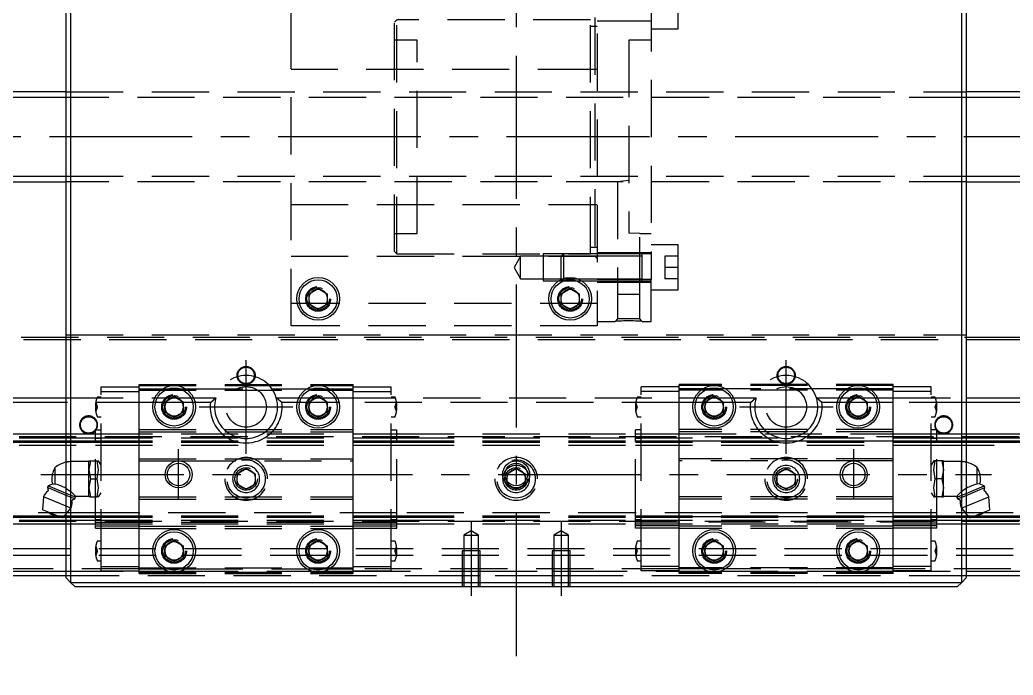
# Model space of a CAD drawing. Extents: x -42 to 900, y -356 to 120.
# Drawn here: x 209.7 to 430.4, y -119.6 to 26 of the extents above; entities that cross this region are included whole.
import ezdxf

# ---------------------------------------------------------------- set-up
doc = ezdxf.new("R2010")
doc.units = 0
doc.linetypes.add('CENTER', pattern=[50.8, 31.75, -6.35, 6.35, -6.35])
doc.linetypes.add('DASHED', pattern=[19.05, 12.7, -6.35])
doc.layers.get('0').update_dxf_attribs({"linetype": 'CONTINUOUS'})
doc.layers.add('CENTER', color=1, linetype='CENTER')

msp = doc.modelspace()

# ---------------------------------------------------------------- linework, layer by layer
at = {"color": 7, "linetype": 'CONTINUOUS'}
for p, q in [((220, -98), (220, 98)), ((221, 99), (221, -99)), ((419, -99), (419, 99)), ((420, 98), (420, -98)), ((220, 10), (28, 10)), ((583, 10), (420, 10)), ((28, -10), (220, -10)), ((420, -10), (583, -10)), ((274, -34.85), (276, -33.69)), ((274, -37.15), (274, -34.85)), ((276, -33.69), (278, -34.85)), ((278, -34.85), (278, -37.15)), ((330, -34.85), (332, -33.69)), ((330, -37.15), (330, -34.85)), ((332, -33.69), (334, -34.85)), ((334, -34.85), (334, -37.15)), ((276, -38.31), (274, -37.15)), ((278, -37.15), (276, -38.31)), ((332, -38.31), (330, -37.15)), ((334, -37.15), (332, -38.31)), ((146.71, -58), (220, -58)), ((220, -59), (147.94, -59)), ((242, -58.85), (244, -57.69)), ((242, -61.15), (242, -58.85)), ((244, -57.69), (246, -58.85)), ((246, -58.85), (246, -61.15)), ((274, -58.85), (276, -57.69)), ((274, -61.15), (274, -58.85)), ((276, -57.69), (278, -58.85)), ((278, -58.85), (278, -61.15)), ((362, -58.85), (364, -57.69)), ((362, -61.15), (362, -58.85)), ((364, -57.69), (366, -58.85)), ((366, -58.85), (366, -61.15)), ((394, -58.85), (396, -57.69)), ((394, -61.15), (394, -58.85)), ((396, -57.69), (398, -58.85)), ((398, -58.85), (398, -61.15)), ((420, -58), (493.29, -58)), ((492.06, -59), (420, -59)), ((244, -62.31), (242, -61.15)), ((246, -61.15), (244, -62.31)), ((276, -62.31), (274, -61.15)), ((278, -61.15), (276, -62.31)), ((364, -62.31), (362, -61.15)), ((366, -61.15), (364, -62.31)), ((396, -62.31), (394, -61.15)), ((398, -61.15), (396, -62.31)), ((0, -66), (220, -66)), ((420, -66), (640, -66)), ((0, -67.52), (220, -67.52)), ((0, -67.8), (220, -67.8)), ((420, -67.52), (640, -67.52)), ((420, -67.8), (640, -67.8)), ((217.6, -77.18), (217.6, -73.4)), ((422.4, -77.18), (422.4, -73.4)), ((217.1, -77.09), (215.98, -77.56)), ((216.94, -77.07), (217.6, -77.18)), ((423.06, -77.07), (422.4, -77.18)), ((424.02, -77.56), (422.9, -77.09)), ((215.98, -77.56), (215.83, -77.93)), ((215.83, -77.93), (216.04, -78.44)), ((220, -79.66), (215.83, -77.93)), ((220, -79.22), (215.98, -77.56)), ((420, -79.22), (424.02, -77.56)), ((420, -79.66), (424.17, -77.93)), ((423.96, -78.44), (424.17, -77.93)), ((424.17, -77.93), (424.02, -77.56)), ((214.97, -80), (214.77, -82.84)), ((220, -82.09), (214.97, -80)), ((420, -82.09), (425.03, -80)), ((425.23, -82.84), (425.03, -80)), ((219.2, -84.68), (214.77, -82.84)), ((219.2, -84.68), (220, -83.76)), ((420, -83.76), (420.8, -84.68)), ((420.8, -84.68), (425.23, -82.84)), ((0, -84.2), (218.05, -84.2)), ((0, -84.48), (218.73, -84.48)), ((0, -86), (220, -86)), ((219.37, -84.48), (220, -84.48)), ((219.62, -84.2), (220, -84.2)), ((420, -84.2), (420.38, -84.2)), ((420, -84.48), (420.63, -84.48)), ((420, -86), (640, -86)), ((421.27, -84.48), (640, -84.48)), ((421.95, -84.2), (640, -84.2)), ((242, -90.85), (244, -89.69)), ((244, -89.69), (246, -90.85)), ((274, -90.85), (276, -89.69)), ((276, -89.69), (278, -90.85)), ((362, -90.85), (364, -89.69)), ((364, -89.69), (366, -90.85)), ((394, -90.85), (396, -89.69)), ((396, -89.69), (398, -90.85)), ((242, -93.15), (242, -90.85)), ((246, -90.85), (246, -93.15)), ((274, -93.15), (274, -90.85)), ((278, -90.85), (278, -93.15)), ((362, -93.15), (362, -90.85)), ((366, -90.85), (366, -93.15)), ((394, -93.15), (394, -90.85)), ((398, -90.85), (398, -93.15)), ((244, -94.31), (242, -93.15)), ((246, -93.15), (244, -94.31)), ((276, -94.31), (274, -93.15)), ((278, -93.15), (276, -94.31)), ((364, -94.31), (362, -93.15)), ((366, -93.15), (364, -94.31)), ((396, -94.31), (394, -93.15)), ((398, -93.15), (396, -94.31)), ((1, -96.5), (220, -96.5)), ((420, -96.5), (639, -96.5)), ((220, -97.5), (2, -97.5)), ((221, -99), (220, -98)), ((222, -100), (221, -99)), ((221, -99), (419, -99)), ((419, -99), (418, -100)), ((420, -98), (419, -99)), ((638, -97.5), (420, -97.5)), ((418, -100), (222, -100))]:
    msp.add_line(p, q, dxfattribs=at)
at = {"color": 3, "linetype": 'DASHED'}
for p, q in [((270, -42), (270, 42)), ((338, 42), (338, -42)), ((356, 24.01), (356, 34.01)), ((350, 31.7), (350, -31.7)), ((337.5, 26.5), (337.5, -26.5)), ((293.5, 26), (293, 25.5)), ((293, -25.5), (293, 25.5)), ((336.5, 26), (293.5, 26)), ((293.5, -26), (293.5, 26)), ((336.5, -26), (336.5, 26)), ((338, 24.5), (336.5, 24.5)), ((338, 25.76), (350, 25.76)), ((350, 24.01), (356, 24.01)), ((298, 21.5), (293, 21.5)), ((298, -21.5), (298, 21.5)), ((350, 21.5), (345, 21.5)), ((345, 21.5), (345, -21.36)), ((337.5, 15), (270, 15)), ((338, 15), (337.5, 15)), ((220, 10), (420, 10)), ((420, 8.75), (220, 8.75)), ((220, -8.75), (420, -8.75)), ((420, -10), (220, -10)), ((345, -9.69), (342.54, -10)), ((342.54, -10), (342.59, -9.99)), ((342.54, -10), (342.54, -35)), ((270, -15), (337.5, -15)), ((337.5, -15), (338, -15)), ((337.5, -15), (338, -15)), ((293, -21.5), (298, -21.5)), ((347.46, -21.5), (345, -21.36)), ((347.46, -35), (347.46, -21.5)), ((347.46, -21.5), (350, -21.5)), ((356, -24.01), (350, -24.01)), ((356, -34.01), (356, -24.01)), ((293, -25.5), (293.5, -26)), ((293.5, -26), (336.5, -26)), ((330.5, -26.01), (326, -26.01)), ((326, -26.01), (326, -32.01)), ((330.5, -26.01), (330, -26.51)), ((338, -26.01), (330.5, -26.01)), ((338, -26.01), (330.5, -26.01)), ((330.5, -26.01), (330.5, -32.01)), ((336.5, -24.5), (338, -24.5)), ((350, -25.76), (338, -25.76)), ((348.01, -26.01), (338, -26.01)), ((350, -26.01), (348, -26.01)), ((348, -26.51), (348, -26.01)), ((348, -32.01), (348, -26.01)), ((348, -32.01), (348, -26.01)), ((270, -26.5), (337.5, -26.5)), ((321, -26.51), (319.56, -29.01)), ((326, -26.51), (321, -26.51)), ((321, -29.01), (321, -26.51)), ((330, -26.51), (326, -26.51)), ((338, -26.51), (330, -26.51)), ((338, -26.51), (330, -26.51)), ((330, -31.51), (330, -26.51)), ((337.5, -26.5), (338, -27)), ((348, -26.51), (338, -26.51)), ((348, -31.51), (348, -26.51)), ((356, -26.51), (353, -26.51)), ((353, -26.51), (353, -29.01)), ((319.56, -29.01), (321, -31.51)), ((321, -31.51), (321, -29.01)), ((353, -29.01), (353, -31.51)), ((356, -29.01), (353, -29.01)), ((321, -31.51), (326, -31.51)), ((326, -31.51), (330, -31.51)), ((326, -32.01), (330.5, -32.01)), ((330, -31.51), (338, -31.51)), ((330, -31.51), (330.5, -32.01)), ((330, -31.51), (338, -31.51)), ((330.5, -32.01), (338, -32.01)), ((330.5, -32.01), (338, -32.01)), ((338, -31.51), (348, -31.51)), ((350, -31.7), (338, -31.7)), ((338, -32.01), (348.01, -32.01)), ((338, -32.26), (350, -32.26)), ((348, -32.01), (348, -31.51)), ((348, -32.01), (350, -32.01)), ((350, -41), (350, -31.7)), ((356, -31.51), (353, -31.51)), ((347.46, -35), (342.54, -35)), ((342.55, -35), (342.55, -40.45)), ((347.45, -40.45), (347.45, -35)), ((350, -34.01), (356, -34.01)), ((338, -37), (270, -37)), ((273.5, -36), (273.52, -35.7)), ((329.5, -36), (329.51, -35.75)), ((338, -41), (342, -41)), ((342.55, -40.45), (342, -41)), ((347.45, -40.45), (342.55, -40.45)), ((348, -41), (347.45, -40.45)), ((348, -41), (350, -41)), ((348, -41), (348, -41)), ((220, -44), (420, -44)), ((338, -42), (270, -42)), ((0.5, -44.5), (639.5, -44.5)), ((1, -45), (639, -45)), ((236.2, -55), (283.8, -55)), ((236.2, -56), (236.2, -55)), ((283.8, -56), (283.8, -55)), ((356.2, -56), (356.2, -55)), ((403.8, -55), (356.2, -55)), ((403.8, -56), (403.8, -55)), ((227.77, -56.55), (227.77, -55.55)), ((227.77, -55.55), (236.2, -55.55)), ((227.77, -95.45), (227.77, -56.55)), ((227.77, -56.55), (236.2, -56.55)), ((236.2, -55.25), (283.8, -55.25)), ((236.2, -65), (236.2, -56)), ((236.2, -56), (241.44, -56)), ((236.2, -56.25), (283.8, -56.25)), ((241.44, -56), (242.56, -56)), ((242.56, -56), (245.44, -56)), ((245.44, -56), (246.56, -56)), ((246.56, -56), (273.44, -56)), ((273.44, -56), (274.56, -56)), ((274.56, -56), (277.44, -56)), ((277.44, -56), (278.56, -56)), ((278.56, -56), (283.8, -56)), ((283.8, -55.55), (292.23, -55.55)), ((283.8, -65), (283.8, -56)), ((283.8, -56.55), (292.23, -56.55)), ((292.23, -56.55), (292.23, -55.55)), ((292.23, -95.45), (292.23, -56.55)), ((347.77, -56.55), (347.77, -55.55)), ((356.2, -55.55), (347.77, -55.55)), ((347.77, -95.45), (347.77, -56.55)), ((356.2, -56.55), (347.77, -56.55)), ((403.8, -55.25), (356.2, -55.25)), ((356.2, -65), (356.2, -56)), ((361.44, -56), (356.2, -56)), ((403.8, -56.25), (356.2, -56.25)), ((362.56, -56), (361.44, -56)), ((365.44, -56), (362.56, -56)), ((366.56, -56), (365.44, -56)), ((393.44, -56), (366.56, -56)), ((394.56, -56), (393.44, -56)), ((397.44, -56), (394.56, -56)), ((398.56, -56), (397.44, -56)), ((403.8, -56), (398.56, -56)), ((412.23, -55.55), (403.8, -55.55)), ((403.8, -65), (403.8, -56)), ((412.23, -56.55), (403.8, -56.55)), ((412.23, -56.55), (412.23, -55.55)), ((412.23, -95.45), (412.23, -56.55)), ((220, -58), (239.69, -58)), ((239.36, -59), (220, -59)), ((226.58, -59), (226.9, -59.9)), ((227.77, -57.8), (226.99, -57.8)), ((239.87, -59), (239.36, -59)), ((239.69, -58), (240.25, -58)), ((241.44, -59), (239.87, -59)), ((240.25, -58), (242.11, -58)), ((241.71, -59), (241.44, -59)), ((241.5, -60), (241.53, -59.59)), ((242, -59), (241.71, -59)), ((242.15, -59), (242, -59)), ((242.11, -58), (242.5, -58)), ((242.2, -59), (242.15, -59)), ((245.8, -59), (242.2, -59)), ((242.5, -58), (243.36, -58)), ((243.36, -58), (243.46, -58)), ((243.46, -58), (243.5, -58)), ((243.5, -58), (244.5, -58)), ((244.5, -58), (244.54, -58)), ((244.54, -58), (244.64, -58)), ((244.64, -58), (245.5, -58)), ((245.5, -58), (245.89, -58)), ((245.85, -59), (245.8, -59)), ((246, -59), (245.85, -59)), ((245.89, -58), (247.75, -58)), ((246.29, -59), (246, -59)), ((246.56, -59), (246.29, -59)), ((248.13, -59), (246.56, -59)), ((247.75, -58), (248.31, -58)), ((248.64, -59), (248.13, -59)), ((248.31, -58), (253.29, -58)), ((252.06, -59), (248.64, -59)), ((252.06, -59), (253.29, -58)), ((266.71, -58), (271.69, -58)), ((267.94, -59), (266.71, -58)), ((271.36, -59), (267.94, -59)), ((271.87, -59), (271.36, -59)), ((271.69, -58), (272.25, -58)), ((273.44, -59), (271.87, -59)), ((272.25, -58), (274.11, -58)), ((273.71, -59), (273.44, -59)), ((273.5, -60), (273.53, -59.59)), ((274, -59), (273.71, -59)), ((274.15, -59), (274, -59)), ((274.11, -58), (274.5, -58)), ((274.2, -59), (274.15, -59)), ((277.8, -59), (274.2, -59)), ((274.5, -58), (275.36, -58)), ((275.36, -58), (275.46, -58)), ((275.46, -58), (275.5, -58)), ((275.5, -58), (276.5, -58)), ((276.5, -58), (276.54, -58)), ((276.54, -58), (276.64, -58)), ((276.64, -58), (277.5, -58)), ((277.5, -58), (277.89, -58)), ((277.85, -59), (277.8, -59)), ((278, -59), (277.85, -59)), ((277.89, -58), (279.75, -58)), ((278.29, -59), (278, -59)), ((278.56, -59), (278.29, -59)), ((280.13, -59), (278.56, -59)), ((279.75, -58), (280.31, -58)), ((280.64, -59), (280.13, -59)), ((280.31, -58), (356.2, -58)), ((356.2, -59), (280.64, -59)), ((293.01, -57.8), (292.23, -57.8)), ((293.1, -59.9), (293.42, -59)), ((346.9, -59.9), (346.58, -59)), ((347.77, -57.8), (346.99, -57.8)), ((356.2, -58), (359.69, -58)), ((359.36, -59), (356.2, -59)), ((359.87, -59), (359.36, -59)), ((359.69, -58), (360.25, -58)), ((361.44, -59), (359.87, -59)), ((360.25, -58), (362.11, -58)), ((361.71, -59), (361.44, -59)), ((361.5, -60), (361.53, -59.59)), ((362, -59), (361.71, -59)), ((362.15, -59), (362, -59)), ((362.11, -58), (362.5, -58)), ((362.2, -59), (362.15, -59)), ((365.8, -59), (362.2, -59)), ((362.5, -58), (363.36, -58)), ((363.36, -58), (363.46, -58)), ((363.46, -58), (363.5, -58)), ((363.5, -58), (364.5, -58)), ((364.5, -58), (364.54, -58)), ((364.54, -58), (364.64, -58)), ((364.64, -58), (365.5, -58)), ((365.5, -58), (365.89, -58)), ((365.85, -59), (365.8, -59)), ((366, -59), (365.85, -59)), ((365.89, -58), (367.75, -58)), ((366.29, -59), (366, -59)), ((366.56, -59), (366.29, -59)), ((368.13, -59), (366.56, -59)), ((367.75, -58), (368.31, -58)), ((368.64, -59), (368.13, -59)), ((368.31, -58), (373.29, -58)), ((372.06, -59), (368.64, -59)), ((372.06, -59), (373.29, -58)), ((386.71, -58), (391.69, -58)), ((387.94, -59), (386.71, -58)), ((391.36, -59), (387.94, -59)), ((391.87, -59), (391.36, -59)), ((391.69, -58), (392.25, -58)), ((393.44, -59), (391.87, -59)), ((392.25, -58), (394.11, -58)), ((393.71, -59), (393.44, -59)), ((393.5, -60), (393.53, -59.59)), ((394, -59), (393.71, -59)), ((394.15, -59), (394, -59)), ((394.11, -58), (394.5, -58)), ((394.2, -59), (394.15, -59)), ((397.8, -59), (394.2, -59)), ((394.5, -58), (395.36, -58)), ((395.36, -58), (395.46, -58)), ((395.46, -58), (395.5, -58)), ((395.5, -58), (396.5, -58)), ((396.5, -58), (396.54, -58)), ((396.54, -58), (396.64, -58)), ((396.64, -58), (397.5, -58)), ((397.5, -58), (397.89, -58)), ((397.85, -59), (397.8, -59)), ((398, -59), (397.85, -59)), ((397.89, -58), (399.75, -58)), ((398.29, -59), (398, -59)), ((398.56, -59), (398.29, -59)), ((400.13, -59), (398.56, -59)), ((399.75, -58), (400.31, -58)), ((400.64, -59), (400.13, -59)), ((400.31, -58), (403.8, -58)), ((403.8, -59), (400.64, -59)), ((403.8, -58), (420, -58)), ((420, -59), (403.8, -59)), ((413.01, -57.8), (412.23, -57.8)), ((413.42, -59), (413.1, -59.9)), ((226.5, -59.9), (226.58, -59.9)), ((226.58, -60.1), (226.5, -60.1)), ((226.58, -59.9), (226.9, -59.9)), ((226.58, -59.9), (226.58, -60.1)), ((226.9, -60.1), (226.58, -61)), ((226.58, -60.1), (226.9, -60.1)), ((226.9, -59.9), (226.94, -60)), ((226.9, -60.1), (226.94, -60)), ((293.1, -59.9), (293.06, -60)), ((293.1, -60.1), (293.06, -60)), ((293.42, -59.9), (293.1, -59.9)), ((293.42, -61), (293.1, -60.1)), ((293.42, -60.1), (293.1, -60.1)), ((293.42, -60.1), (293.42, -59.9)), ((293.42, -59.9), (293.5, -59.9)), ((293.5, -60.1), (293.42, -60.1)), ((346.58, -59.9), (346.5, -59.9)), ((346.5, -60.1), (346.58, -60.1)), ((346.58, -59.9), (346.9, -59.9)), ((346.58, -60.1), (346.58, -59.9)), ((346.58, -61), (346.9, -60.1)), ((346.58, -60.1), (346.9, -60.1)), ((346.9, -59.9), (346.94, -60)), ((346.9, -60.1), (346.94, -60)), ((413.1, -59.9), (413.06, -60)), ((413.1, -60.1), (413.06, -60)), ((413.42, -59.9), (413.1, -59.9)), ((413.1, -60.1), (413.42, -61)), ((413.42, -60.1), (413.1, -60.1)), ((413.5, -59.9), (413.42, -59.9)), ((413.42, -59.9), (413.42, -60.1)), ((413.42, -60.1), (413.5, -60.1)), ((226.99, -62.2), (227.77, -62.2)), ((292.23, -62.2), (293.01, -62.2)), ((346.99, -62.2), (347.77, -62.2)), ((412.23, -62.2), (413.01, -62.2)), ((220, -66), (226.5, -66)), ((226.5, -65.07), (227.77, -65.07)), ((226.5, -67.67), (226.5, -65.07)), ((226.5, -65.08), (227.77, -65.08)), ((226.5, -66), (293.5, -66)), ((236.2, -65), (283.8, -65)), ((236.2, -65.5), (236.2, -65)), ((236.2, -71.5), (236.2, -65.5)), ((236.2, -65.5), (283.8, -65.5)), ((283.8, -65.5), (283.8, -65)), ((283.8, -71.5), (283.8, -65.5)), ((292.23, -65.07), (293.5, -65.07)), ((292.23, -65.08), (293.5, -65.08)), ((293.5, -67.67), (293.5, -65.07)), ((293.5, -66), (346.5, -66)), ((347.77, -65.07), (346.5, -65.07)), ((346.5, -67.67), (346.5, -65.07)), ((347.77, -65.08), (346.5, -65.08)), ((346.5, -66), (356.2, -66)), ((356.2, -65.5), (356.2, -65)), ((403.8, -65), (356.2, -65)), ((356.2, -71.5), (356.2, -65.5)), ((403.8, -65.5), (356.2, -65.5)), ((356.2, -66), (403.8, -66)), ((403.8, -65.5), (403.8, -65)), ((403.8, -71.5), (403.8, -65.5)), ((403.8, -66), (413.5, -66)), ((413.5, -65.07), (412.23, -65.07)), ((413.5, -65.08), (412.23, -65.08)), ((413.5, -67.67), (413.5, -65.07)), ((413.5, -66), (420, -66)), ((0, -66.6), (640, -66.6)), ((0, -66.85), (220, -66.85)), ((0, -67.58), (226.5, -67.58)), ((220, -66.85), (226.5, -66.85)), ((220, -67.52), (226.5, -67.52)), ((220, -67.8), (226.5, -67.8)), ((226.5, -66.85), (293.5, -66.85)), ((226.5, -66.92), (227.77, -66.92)), ((226.5, -67.52), (293.5, -67.52)), ((226.5, -67.58), (293.5, -67.58)), ((226.5, -84.33), (226.5, -67.67)), ((226.5, -67.8), (293.5, -67.8)), ((292.23, -66.92), (293.5, -66.92)), ((293.5, -66.85), (346.5, -66.85)), ((293.5, -67.52), (346.5, -67.52)), ((293.5, -67.58), (346.5, -67.58)), ((293.5, -84.33), (293.5, -67.67)), ((293.5, -67.8), (346.5, -67.8)), ((346.5, -66.85), (403.8, -66.85)), ((346.5, -66.92), (347.77, -66.92)), ((346.5, -67.52), (403.8, -67.52)), ((403.8, -67.58), (346.5, -67.58)), ((346.5, -84.33), (346.5, -67.67)), ((346.5, -67.8), (403.8, -67.8)), ((403.8, -66.85), (413.5, -66.85)), ((403.8, -67.52), (413.5, -67.52)), ((413.5, -67.58), (403.8, -67.58)), ((403.8, -67.8), (413.5, -67.8)), ((412.23, -66.92), (413.5, -66.92)), ((413.5, -66.85), (420, -66.85)), ((413.5, -67.52), (420, -67.52)), ((413.5, -67.58), (640, -67.58)), ((413.5, -84.33), (413.5, -67.67)), ((413.5, -67.8), (420, -67.8)), ((420, -66.85), (640, -66.85)), ((0, -68.5), (226.5, -68.5)), ((226.5, -68.5), (293.5, -68.5)), ((293.5, -68.5), (346.5, -68.5)), ((346.5, -68.5), (403.8, -68.5)), ((403.8, -68.5), (413.5, -68.5)), ((413.5, -68.5), (640, -68.5)), ((225.04, -72.15), (221.04, -72.15)), ((221.04, -78.83), (221.04, -72.15)), ((225.04, -74), (225.04, -72)), ((225.04, -72), (225.4, -72)), ((225.4, -72), (225.04, -74)), ((225.4, -72), (226.87, -72)), ((226.87, -72), (227.22, -72)), ((227.22, -74), (226.87, -72)), ((227.77, -72.94), (227.22, -72)), ((236.2, -72), (236.2, -71.5)), ((236.2, -71.5), (283.8, -71.5)), ((236.2, -80), (236.2, -72)), ((236.2, -72), (245, -72)), ((245, -72), (283.8, -72)), ((283.8, -72), (283.8, -71.5)), ((283.8, -80), (283.8, -72)), ((356.2, -72), (356.2, -71.5)), ((403.8, -71.5), (356.2, -71.5)), ((356.2, -80), (356.2, -72)), ((395, -72), (356.2, -72)), ((403.8, -72), (395, -72)), ((403.8, -72), (403.8, -71.5)), ((403.8, -80), (403.8, -72)), ((412.78, -72), (412.23, -72.94)), ((413.13, -72), (412.78, -72)), ((412.78, -74), (413.13, -72)), ((414.6, -72), (413.13, -72)), ((414.96, -72), (414.6, -72)), ((414.6, -72), (414.96, -74)), ((414.96, -74), (414.96, -72)), ((418.96, -72.15), (414.96, -72.15)), ((418.96, -78.83), (418.96, -72.15)), ((225.04, -74), (225.4, -76)), ((225.04, -78), (225.04, -74)), ((226.87, -76), (227.22, -74)), ((258, -74.85), (260, -73.69)), ((258, -77.15), (258, -74.85)), ((260, -73.69), (262, -74.85)), ((262, -74.85), (262, -77.15)), ((318, -74.85), (320, -73.69)), ((318, -76.5), (318, -74.85)), ((320, -73.69), (322, -74.85)), ((322, -74.85), (322, -76.5)), ((378, -74.85), (380, -73.69)), ((378, -77.15), (378, -74.85)), ((380, -73.69), (382, -74.85)), ((382, -74.85), (382, -77.15)), ((413.13, -76), (412.78, -74)), ((414.96, -74), (414.6, -76)), ((414.96, -78), (414.96, -74)), ((225.4, -76), (225.04, -78)), ((225.4, -76), (226.87, -76)), ((227.22, -78), (226.87, -76)), ((257.5, -76), (257.53, -75.59)), ((260, -78.31), (258, -77.15)), ((262, -77.15), (260, -78.31)), ((317.5, -76), (317.53, -75.59)), ((318, -77.15), (318, -76.5)), ((320, -78.31), (318, -77.15)), ((322, -77.15), (320, -78.31)), ((322, -76.5), (322, -77.15)), ((377.5, -76), (377.53, -75.59)), ((380, -78.31), (378, -77.15)), ((382, -77.15), (380, -78.31)), ((412.78, -78), (413.13, -76)), ((414.6, -76), (413.13, -76)), ((414.6, -76), (414.96, -78)), ((220, -78.1), (221.04, -78.83)), ((222.08, -80.08), (220, -79.22)), ((221.04, -78.83), (222.08, -79.85)), ((225.04, -80), (225.04, -78)), ((225.04, -78), (225.4, -80)), ((226.87, -80), (227.22, -78)), ((227.22, -80), (227.77, -79.06)), ((412.23, -79.06), (412.78, -80)), ((413.13, -80), (412.78, -78)), ((414.96, -78), (414.6, -80)), ((414.96, -80), (414.96, -78)), ((418.96, -78.83), (417.92, -79.85)), ((417.92, -80.08), (420, -79.22)), ((420, -78.1), (418.96, -78.83)), ((221.93, -80.45), (220, -79.66)), ((221.42, -80.66), (221.93, -80.45)), ((222.08, -80.08), (221.9, -79.64)), ((221.93, -80.45), (222.08, -80.08)), ((222.08, -79.85), (225.04, -79.85)), ((225.4, -80), (225.04, -80)), ((225.4, -80), (226.87, -80)), ((227.22, -80), (226.87, -80)), ((236.2, -80.5), (236.2, -80)), ((236.2, -80), (283.8, -80)), ((236.2, -86.5), (236.2, -80.5)), ((236.2, -80.5), (283.8, -80.5)), ((283.8, -80.5), (283.8, -80)), ((283.8, -86.5), (283.8, -80.5)), ((356.2, -80.5), (356.2, -80)), ((403.8, -80), (356.2, -80)), ((356.2, -86.5), (356.2, -80.5)), ((403.8, -80.5), (356.2, -80.5)), ((403.8, -80.5), (403.8, -80)), ((403.8, -86.5), (403.8, -80.5)), ((412.78, -80), (413.13, -80)), ((414.6, -80), (413.13, -80)), ((414.6, -80), (414.96, -80)), ((414.96, -79.85), (417.92, -79.85)), ((418.1, -79.64), (417.92, -80.08)), ((417.92, -80.08), (418.07, -80.45)), ((418.07, -80.45), (420, -79.66)), ((418.07, -80.45), (418.58, -80.66)), ((226.5, -83.5), (0, -83.5)), ((221.07, -82.53), (220, -82.09)), ((220, -83.76), (221.07, -82.53)), ((293.5, -83.5), (226.5, -83.5)), ((346.5, -83.5), (293.5, -83.5)), ((403.8, -83.5), (346.5, -83.5)), ((413.5, -83.5), (403.8, -83.5)), ((640, -83.5), (413.5, -83.5)), ((418.93, -82.53), (420, -82.09)), ((418.93, -82.53), (420, -83.76)), ((0, -84.42), (226.5, -84.42)), ((0, -85.15), (220, -85.15)), ((0, -85.4), (640, -85.4)), ((218.05, -84.2), (219.62, -84.2)), ((218.73, -84.48), (219.37, -84.48)), ((220, -84.2), (226.5, -84.2)), ((220, -84.48), (226.5, -84.48)), ((220, -85.15), (226.5, -85.15)), ((220, -86), (226.5, -86)), ((226.5, -84.2), (293.5, -84.2)), ((226.5, -86.93), (226.5, -84.33)), ((226.5, -84.42), (293.5, -84.42)), ((226.5, -84.48), (293.5, -84.48)), ((227.77, -85.08), (226.5, -85.08)), ((226.5, -85.15), (293.5, -85.15)), ((226.5, -85.6), (293.5, -85.6)), ((226.5, -86), (293.5, -86)), ((293.5, -85.08), (292.23, -85.08)), ((293.5, -84.2), (346.5, -84.2)), ((293.5, -86.93), (293.5, -84.33)), ((293.5, -84.42), (346.5, -84.42)), ((293.5, -84.48), (346.5, -84.48)), ((293.5, -85.15), (346.5, -85.15)), ((293.5, -86), (346.5, -86)), ((346.5, -84.2), (403.8, -84.2)), ((346.5, -86.93), (346.5, -84.33)), ((403.8, -84.42), (346.5, -84.42)), ((346.5, -84.48), (403.8, -84.48)), ((347.77, -85.08), (346.5, -85.08)), ((346.5, -85.15), (403.8, -85.15)), ((413.5, -85.6), (346.5, -85.6)), ((346.5, -86), (403.8, -86)), ((403.8, -84.2), (413.5, -84.2)), ((413.5, -84.42), (403.8, -84.42)), ((403.8, -84.48), (413.5, -84.48)), ((403.8, -85.15), (413.5, -85.15)), ((403.8, -86), (413.5, -86)), ((413.5, -85.08), (412.23, -85.08)), ((413.5, -84.2), (420, -84.2)), ((413.5, -86.93), (413.5, -84.33)), ((413.5, -84.42), (640, -84.42)), ((413.5, -84.48), (420, -84.48)), ((413.5, -85.15), (420, -85.15)), ((413.5, -86), (420, -86)), ((420, -85.15), (640, -85.15)), ((420.38, -84.2), (421.95, -84.2)), ((420.63, -84.48), (421.27, -84.48)), ((226.5, -86.46), (227.77, -86.46)), ((226.5, -86.92), (227.77, -86.92)), ((226.5, -86.93), (227.77, -86.93)), ((227.77, -86.46), (236.2, -86.46)), ((227.77, -86.93), (236.2, -86.93)), ((236.2, -87), (236.2, -86.5)), ((236.2, -86.5), (283.8, -86.5)), ((236.2, -87), (283.8, -87)), ((236.2, -96), (236.2, -87)), ((283.8, -86.46), (292.23, -86.46)), ((283.8, -87), (283.8, -86.5)), ((283.8, -86.93), (292.23, -86.93)), ((283.8, -96), (283.8, -87)), ((292.23, -86.46), (293.5, -86.46)), ((292.23, -86.92), (293.5, -86.92)), ((292.23, -86.93), (293.5, -86.93)), ((310, -87.55), (308.35, -88.5)), ((311.65, -88.5), (310, -87.55)), ((330, -87.55), (328.35, -88.5)), ((331.65, -88.5), (330, -87.55)), ((347.77, -86.46), (346.5, -86.46)), ((347.77, -86.92), (346.5, -86.92)), ((347.77, -86.93), (346.5, -86.93)), ((356.2, -86.46), (347.77, -86.46)), ((356.2, -86.93), (347.77, -86.93)), ((356.2, -87), (356.2, -86.5)), ((403.8, -86.5), (356.2, -86.5)), ((356.2, -96), (356.2, -87)), ((403.8, -87), (356.2, -87)), ((412.23, -86.46), (403.8, -86.46)), ((403.8, -87), (403.8, -86.5)), ((412.23, -86.93), (403.8, -86.93)), ((403.8, -96), (403.8, -87)), ((413.5, -86.46), (412.23, -86.46)), ((413.5, -86.92), (412.23, -86.92)), ((413.5, -86.93), (412.23, -86.93)), ((227.77, -89.8), (226.99, -89.8)), ((293.01, -89.8), (292.23, -89.8)), ((308.35, -88.5), (308.35, -92)), ((308.35, -88.5), (311.65, -88.5)), ((311.65, -92), (311.65, -88.5)), ((328.35, -88.5), (328.35, -92)), ((328.35, -88.5), (331.65, -88.5)), ((331.65, -92), (331.65, -88.5)), ((347.77, -89.8), (346.99, -89.8)), ((413.01, -89.8), (412.23, -89.8)), ((640, -91.5), (0, -91.5)), ((226.5, -91.9), (226.58, -91.9)), ((226.58, -92.1), (226.5, -92.1)), ((226.58, -91), (226.9, -91.9)), ((226.58, -91.9), (226.9, -91.9)), ((226.58, -91.9), (226.58, -92.1)), ((226.9, -92.1), (226.58, -93)), ((226.58, -92.1), (226.9, -92.1)), ((226.9, -91.9), (226.94, -92)), ((226.9, -92.1), (226.94, -92)), ((241.5, -92), (241.53, -91.59)), ((273.5, -92), (273.53, -91.59)), ((293.1, -91.9), (293.06, -92)), ((293.1, -92.1), (293.06, -92)), ((293.1, -91.9), (293.42, -91)), ((293.42, -91.9), (293.1, -91.9)), ((293.42, -93), (293.1, -92.1)), ((293.42, -92.1), (293.1, -92.1)), ((293.42, -92.1), (293.42, -91.9)), ((293.42, -91.9), (293.5, -91.9)), ((293.5, -92.1), (293.42, -92.1)), ((308, -92), (308, -100)), ((312, -92), (308, -92)), ((308.35, -92), (308.35, -100)), ((311.65, -100), (311.65, -92)), ((312, -100), (312, -92)), ((328, -92), (328, -100)), ((332, -92), (328, -92)), ((328.35, -92), (328.35, -100)), ((331.65, -100), (331.65, -92)), ((332, -100), (332, -92)), ((346.58, -91.9), (346.5, -91.9)), ((346.5, -92.1), (346.58, -92.1)), ((346.9, -91.9), (346.58, -91)), ((346.58, -91.9), (346.9, -91.9)), ((346.58, -92.1), (346.58, -91.9)), ((346.58, -93), (346.9, -92.1)), ((346.58, -92.1), (346.9, -92.1)), ((346.9, -91.9), (346.94, -92)), ((346.9, -92.1), (346.94, -92)), ((361.5, -92), (361.53, -91.59)), ((393.5, -92), (393.53, -91.59)), ((413.1, -91.9), (413.06, -92)), ((413.1, -92.1), (413.06, -92)), ((413.42, -91), (413.1, -91.9)), ((413.42, -91.9), (413.1, -91.9)), ((413.1, -92.1), (413.42, -93)), ((413.42, -92.1), (413.1, -92.1)), ((413.5, -91.9), (413.42, -91.9)), ((413.42, -91.9), (413.42, -92.1)), ((413.42, -92.1), (413.5, -92.1)), ((640, -93), (0, -93)), ((226.99, -94.2), (227.77, -94.2)), ((292.23, -94.2), (293.01, -94.2)), ((346.99, -94.2), (347.77, -94.2)), ((412.23, -94.2), (413.01, -94.2)), ((236.2, -96), (0.5, -96)), ((220, -96.5), (236.2, -96.5)), ((227.77, -96.45), (227.77, -95.45)), ((227.77, -95.45), (236.2, -95.45)), ((227.77, -96.45), (236.2, -96.45)), ((236.2, -95.75), (283.8, -95.75)), ((236.2, -97), (236.2, -96)), ((236.2, -96), (241.44, -96)), ((236.2, -96.5), (242.48, -96.5)), ((236.2, -96.75), (283.8, -96.75)), ((236.2, -97), (283.8, -97)), ((241.44, -96), (242.56, -96)), ((242.48, -96.5), (245.52, -96.5)), ((242.56, -96), (245.44, -96)), ((245.44, -96), (246.56, -96)), ((245.52, -96.5), (274.48, -96.5)), ((246.56, -96), (273.44, -96)), ((273.44, -96), (274.56, -96)), ((274.48, -96.5), (277.52, -96.5)), ((274.56, -96), (277.44, -96)), ((277.44, -96), (278.56, -96)), ((277.52, -96.5), (283.8, -96.5)), ((278.56, -96), (283.8, -96)), ((283.8, -95.45), (292.23, -95.45)), ((283.8, -97), (283.8, -96)), ((356.2, -96), (283.8, -96)), ((283.8, -96.45), (292.23, -96.45)), ((283.8, -96.5), (308, -96.5)), ((292.23, -96.45), (292.23, -95.45)), ((308, -96.5), (312, -96.5)), ((312, -96.5), (328, -96.5)), ((328, -96.5), (332, -96.5)), ((332, -96.5), (356.2, -96.5)), ((356.2, -95.45), (347.77, -95.45)), ((347.77, -96.45), (347.77, -95.45)), ((356.2, -96.45), (347.77, -96.45)), ((403.8, -95.75), (356.2, -95.75)), ((356.2, -97), (356.2, -96)), ((361.44, -96), (356.2, -96)), ((356.2, -96.5), (362.48, -96.5)), ((403.8, -96.75), (356.2, -96.75)), ((403.8, -97), (356.2, -97)), ((362.56, -96), (361.44, -96)), ((362.48, -96.5), (365.52, -96.5)), ((365.44, -96), (362.56, -96)), ((366.56, -96), (365.44, -96)), ((365.52, -96.5), (394.48, -96.5)), ((393.44, -96), (366.56, -96)), ((394.56, -96), (393.44, -96)), ((394.48, -96.5), (397.52, -96.5)), ((397.44, -96), (394.56, -96)), ((398.56, -96), (397.44, -96)), ((397.52, -96.5), (403.8, -96.5)), ((403.8, -96), (398.56, -96)), ((412.23, -95.45), (403.8, -95.45)), ((403.8, -97), (403.8, -96)), ((639.5, -96), (403.8, -96)), ((412.23, -96.45), (403.8, -96.45)), ((403.8, -96.5), (420, -96.5)), ((412.23, -96.45), (412.23, -95.45)), ((308, -97.5), (220, -97.5)), ((312, -97.5), (308, -97.5)), ((328, -97.5), (312, -97.5)), ((332, -97.5), (328, -97.5)), ((420, -97.5), (332, -97.5))]:
    msp.add_line(p, q, dxfattribs=at)
at = {"color": 3, "linetype": 'CONTINUOUS'}
for p, q in [((220, 8.75), (28, 8.75)), ((583, 8.75), (420, 8.75)), ((28, -8.75), (220, -8.75)), ((420, -8.75), (583, -8.75))]:
    msp.add_line(p, q, dxfattribs=at)
at = {"color": 7, "linetype": 'CONTINUOUS'}
for centre, radius in [((276, -36), 4.75), ((276, -36), 4.25), ((332, -36), 4.75), ((332, -36), 4.25), ((244, -60), 4.75), ((244, -60), 4.25), ((276, -60), 4.75), ((276, -60), 4.25), ((364, -60), 4.75), ((364, -60), 4.25), ((396, -60), 4.75), ((396, -60), 4.25), ((245, -75), 2.5), ((320, -75), 3), ((320, -75), 2.5), ((395, -75), 2.5), ((244, -92), 4.75), ((244, -92), 4.25), ((276, -92), 4.75), ((276, -92), 4.25), ((364, -92), 4.75), ((364, -92), 4.25), ((396, -92), 4.75), ((396, -92), 4.25)]:
    msp.add_circle(centre, radius, dxfattribs=at)
at = {"color": 3, "linetype": 'DASHED'}
for centre, radius in [((276, -36), 2.75), ((276, -36), 2.5), ((332, -36), 2.75), ((332, -36), 2.5), ((260, -53), 2), ((260, -53), 1.83), ((380, -53), 2), ((380, -53), 1.83), ((244, -60), 2.75), ((260, -60), 4.5), ((276, -60), 2.75), ((364, -60), 2.75), ((380, -60), 4.5), ((396, -60), 2.75), ((244, -60), 2.5), ((244, -60), 2.07), ((276, -60), 2.5), ((276, -60), 2.07), ((364, -60), 2.5), ((364, -60), 2.07), ((396, -60), 2.5), ((396, -60), 2.07), ((225, -64), 1.83), ((415, -64), 1.83), ((260, -76), 4.25), ((320, -76), 4.25), ((380, -76), 4.25), ((260, -76), 2.5), ((320, -76), 2.5), ((380, -76), 2.5), ((380, -76), 2.1), ((244, -92), 2.75), ((244, -92), 2.5), ((244, -92), 2.07), ((276, -92), 2.75), ((276, -92), 2.5), ((276, -92), 2.07), ((364, -92), 2.75), ((364, -92), 2.5), ((364, -92), 2.07), ((396, -92), 2.75), ((396, -92), 2.5), ((396, -92), 2.07)]:
    msp.add_circle(centre, radius, dxfattribs=at)
at = {"color": 3, "linetype": 'CONTINUOUS'}
for centre in [(245, -75), (395, -75)]:
    msp.add_circle(centre, 3, dxfattribs=at)
at = {"color": 3, "linetype": 'DASHED'}
for centre, radius, start, end in [((276, -36), 2.1, 137.7528, 162.2472), ((276, -36), 2.1, 102.2472, 137.7528), ((276, -36), 2.1, 77.7528, 102.2472), ((276, -36), 2.1, 42.2472, 77.7528), ((276, -36), 2.1, 17.7528, 42.2472), ((332, -36), 2.1, 137.7528, 162.2472), ((332, -36), 2.1, 102.2472, 137.7528), ((332, -36), 2.1, 77.7528, 102.2472), ((332, -36), 2.1, 42.2472, 77.7528), ((332, -36), 2.1, 17.7528, 42.2472), ((276, -36), 2.1, 162.2472, 180), ((276, -36), 2.1, 180, 197.7528), ((276, -36), 2.1, 197.7528, 222.2472), ((276, -36), 2.1, 222.2472, 257.7528), ((276, -36), 2.1, 282.2472, 317.7528), ((276, -36), 2.1, 317.7528, 342.2472), ((276, -36), 2.1, 342.2472, 17.7528), ((332, -36), 2.1, 162.2472, 180), ((332, -36), 2.1, 180, 197.7528), ((332, -36), 2.1, 197.7528, 222.2472), ((332, -36), 2.1, 222.2472, 257.7528), ((332, -36), 2.1, 282.2472, 317.7528), ((332, -36), 2.1, 317.7528, 342.2472), ((332, -36), 2.1, 342.2472, 17.7528), ((276, -36), 2.1, 257.7528, 282.2472), ((332, -36), 2.1, 257.7528, 282.2472), ((345, -84.84), 43.95, 86.0856, 93.9144), ((260, -60), 7, 16.6015, 163.3985), ((380, -60), 7, 16.6015, 163.3985), ((232.5, -60), 6, 170.4203, 179.0449), ((232.5, -60), 6, 159.1494, 170.4059), ((226.99, -57.9), 0.1, 90, 159.1494), ((244, -60), 2.1, 162.2472, 180), ((244, -60), 2.06, 165.9141, 194.0859), ((244, -60), 2.06, 134.0859, 165.9141), ((244, -60), 2.1, 137.7528, 162.2472), ((244, -60), 2.1, 102.2472, 137.7528), ((244, -60), 2.06, 105.9141, 134.0859), ((244, -60), 2.06, 74.0859, 105.9141), ((244, -60), 2.1, 77.7528, 102.2472), ((244, -60), 2.1, 42.2472, 77.7528), ((244, -60), 2.06, 45.9141, 74.0859), ((244, -60), 2.06, 14.0859, 45.9141), ((244, -60), 2.1, 17.7528, 42.2472), ((244, -60), 2.1, 342.2472, 17.7528), ((244, -60), 2.06, 0, 14.0859), ((260, -60), 8, 172.8192, 228.5904), ((260, -60), 7, 163.3985, 238.9973), ((260, -60), 7, 301.0027, 16.6015), ((260, -60), 8, 311.4096, 7.1808), ((276, -60), 2.1, 162.2472, 180), ((276, -60), 2.06, 165.9141, 194.0859), ((276, -60), 2.06, 134.0859, 165.9141), ((276, -60), 2.1, 137.7528, 162.2472), ((276, -60), 2.1, 102.2472, 137.7528), ((276, -60), 2.06, 105.9141, 134.0859), ((276, -60), 2.06, 74.0859, 105.9141), ((276, -60), 2.1, 77.7528, 102.2472), ((276, -60), 2.1, 42.2472, 77.7528), ((276, -60), 2.06, 45.9141, 74.0859), ((276, -60), 2.06, 14.0859, 45.9141), ((276, -60), 2.1, 17.7528, 42.2472), ((276, -60), 2.1, 342.2472, 17.7528), ((276, -60), 2.06, 0, 14.0859), ((293.01, -57.9), 0.1, 20.8506, 90), ((287.5, -60), 6, 9.5941, 20.8506), ((287.5, -60), 6, 0.9551, 9.5797), ((352.5, -60), 6, 170.4203, 179.0449), ((352.5, -60), 6, 159.1494, 170.4059), ((346.99, -57.9), 0.1, 90, 159.1494), ((364, -60), 2.1, 162.2472, 180), ((364, -60), 2.06, 165.9141, 180), ((364, -60), 2.06, 134.0859, 165.9141), ((364, -60), 2.1, 137.7528, 162.2472), ((364, -60), 2.1, 102.2472, 137.7528), ((364, -60), 2.06, 105.9141, 134.0859), ((364, -60), 2.06, 74.0859, 105.9141), ((364, -60), 2.1, 77.7528, 102.2472), ((364, -60), 2.1, 42.2472, 77.7528), ((364, -60), 2.06, 45.9141, 74.0859), ((364, -60), 2.06, 14.0859, 45.9141), ((364, -60), 2.1, 17.7528, 42.2472), ((364, -60), 2.1, 342.2472, 17.7528), ((364, -60), 2.06, 345.9141, 14.0859), ((380, -60), 8, 172.8192, 228.5904), ((380, -60), 7, 163.3985, 238.9973), ((380, -60), 7, 301.0027, 16.6015), ((380, -60), 8, 311.4096, 7.1808), ((396, -60), 2.1, 162.2472, 180), ((396, -60), 2.06, 165.9141, 180), ((396, -60), 2.06, 134.0859, 165.9141), ((396, -60), 2.1, 137.7528, 162.2472), ((396, -60), 2.1, 102.2472, 137.7528), ((396, -60), 2.06, 105.9141, 134.0859), ((396, -60), 2.06, 74.0859, 105.9141), ((396, -60), 2.1, 77.7528, 102.2472), ((396, -60), 2.1, 42.2472, 77.7528), ((396, -60), 2.06, 45.9141, 74.0859), ((396, -60), 2.06, 14.0859, 45.9141), ((396, -60), 2.1, 17.7528, 42.2472), ((396, -60), 2.1, 342.2472, 17.7528), ((396, -60), 2.06, 345.9141, 14.0859), ((413.01, -57.9), 0.1, 20.8506, 90), ((407.5, -60), 6, 9.5941, 20.8506), ((407.5, -60), 6, 0.9551, 9.5797), ((232.5, -60), 6, 180.9551, 189.5797), ((232.5, -60), 6, 189.5941, 200.8506), ((244, -60), 2.1, 180, 197.7528), ((244, -60), 2.06, 194.0859, 225.9141), ((244, -60), 2.1, 197.7528, 222.2472), ((244, -60), 2.1, 222.2472, 257.7528), ((244, -60), 2.06, 225.9141, 254.0859), ((244, -60), 2.1, 282.2472, 317.7528), ((244, -60), 2.06, 285.9141, 314.0859), ((244, -60), 2.06, 314.0859, 345.9141), ((244, -60), 2.1, 317.7528, 342.2472), ((244, -60), 2.06, 345.9141, 0), ((276, -60), 2.1, 180, 197.7528), ((276, -60), 2.06, 194.0859, 225.9141), ((276, -60), 2.1, 197.7528, 222.2472), ((276, -60), 2.1, 222.2472, 257.7528), ((276, -60), 2.06, 225.9141, 254.0859), ((276, -60), 2.1, 282.2472, 317.7528), ((276, -60), 2.06, 285.9141, 314.0859), ((276, -60), 2.06, 314.0859, 345.9141), ((276, -60), 2.1, 317.7528, 342.2472), ((276, -60), 2.06, 345.9141, 0), ((287.5, -60), 6, 339.1494, 350.4059), ((287.5, -60), 6, 350.4203, 359.0449), ((352.5, -60), 6, 180.9551, 189.5797), ((352.5, -60), 6, 189.5941, 200.8506), ((364, -60), 2.1, 180, 197.7528), ((364, -60), 2.06, 180, 194.0859), ((364, -60), 2.06, 194.0859, 225.9141), ((364, -60), 2.1, 197.7528, 222.2472), ((364, -60), 2.1, 222.2472, 257.7528), ((364, -60), 2.06, 225.9141, 254.0859), ((364, -60), 2.1, 282.2472, 317.7528), ((364, -60), 2.06, 285.9141, 314.0859), ((364, -60), 2.06, 314.0859, 345.9141), ((364, -60), 2.1, 317.7528, 342.2472), ((396, -60), 2.1, 180, 197.7528), ((396, -60), 2.06, 180, 194.0859), ((396, -60), 2.06, 194.0859, 225.9141), ((396, -60), 2.1, 197.7528, 222.2472), ((396, -60), 2.1, 222.2472, 257.7528), ((396, -60), 2.06, 225.9141, 254.0859), ((396, -60), 2.1, 282.2472, 317.7528), ((396, -60), 2.06, 285.9141, 314.0859), ((396, -60), 2.06, 314.0859, 345.9141), ((396, -60), 2.1, 317.7528, 342.2472), ((407.5, -60), 6, 339.1494, 350.4059), ((407.5, -60), 6, 350.4203, 359.0449), ((225, -64), 2, 270, 180), ((225, -64), 2, 180, 270), ((226.99, -62.1), 0.1, 200.8506, 270), ((244, -60), 2.06, 254.0859, 285.9141), ((244, -60), 2.1, 257.7528, 282.2472), ((276, -60), 2.06, 254.0859, 285.9141), ((276, -60), 2.1, 257.7528, 282.2472), ((293.01, -62.1), 0.1, 270, 339.1494), ((346.99, -62.1), 0.1, 200.8506, 270), ((364, -60), 2.06, 254.0859, 285.9141), ((364, -60), 2.1, 257.7528, 282.2472), ((396, -60), 2.06, 254.0859, 285.9141), ((396, -60), 2.1, 257.7528, 282.2472), ((415, -64), 2, 270, 180), ((415, -64), 2, 180, 270), ((413.01, -62.1), 0.1, 270, 339.1494), ((260, -60), 8, 228.5904, 311.4096), ((260, -60), 7, 238.9973, 301.0027), ((380, -60), 8, 228.5904, 311.4096), ((380, -60), 7, 238.9973, 301.0027), ((221.27, -78.15), 6, 92.1786, 102.2311), ((260, -76), 4.75, 0, 180), ((320, -76), 4.75, 0, 180), ((380, -76), 4.75, 0, 180), ((418.73, -78.15), 6, 77.7689, 87.8214), ((260, -76), 3, 0, 180), ((260, -76), 2.1, 137.7528, 162.2472), ((260, -76), 2.1, 102.2472, 137.7528), ((260, -76), 2.1, 257.7528, 102.2472), ((320, -76), 3, 141.3178, 180), ((320, -76), 3, 38.6822, 141.3178), ((320, -76), 2.1, 137.7528, 162.2472), ((320, -76), 2.1, 102.2472, 137.7528), ((320, -76), 2.1, 77.7528, 102.2472), ((320, -76), 2.1, 42.2472, 77.7528), ((320, -76), 2.1, 17.7528, 42.2472), ((320, -76), 3, 0, 38.6822), ((380, -76), 3, 0, 180), ((260, -76), 4.75, 180, 0), ((260, -76), 3, 180, 0), ((260, -76), 2.1, 162.2472, 180), ((260, -76), 2.1, 180, 197.7528), ((260, -76), 2.1, 197.7528, 222.2472), ((320, -76), 4.75, 180, 0), ((320, -76), 3, 180, 0), ((320, -76), 2.1, 162.2472, 180), ((320, -76), 2.1, 180, 191.537), ((320, -76), 2.1, 191.537, 197.7528), ((320, -76), 2.1, 197.7528, 222.2472), ((320, -76), 2.1, 317.7528, 342.2472), ((320, -76), 2.1, 348.463, 17.7528), ((320, -76), 2.1, 342.2472, 348.463), ((380, -76), 4.75, 180, 0), ((380, -76), 3, 180, 0), ((260, -76), 2.1, 222.2472, 257.7528), ((320, -76), 2.1, 222.2472, 257.7528), ((320, -76), 2.1, 257.7528, 282.2472), ((320, -76), 2.1, 282.2472, 317.7528), ((218.02, -81.27), 3.3, 337.5002, 6.8361), ((221.49, -80.85), 0.2, 112.5015, 186.8388), ((418.51, -80.85), 0.2, 353.1612, 67.4985), ((421.98, -81.27), 3.3, 173.1639, 202.4998), ((232.5, -92), 6, 159.1494, 170.4059), ((226.99, -89.9), 0.1, 90, 159.1494), ((244, -92), 2.1, 102.2472, 137.7528), ((244, -92), 2.06, 105.9141, 134.0859), ((244, -92), 2.06, 74.0859, 105.9141), ((244, -92), 2.1, 77.7528, 102.2472), ((244, -92), 2.1, 42.2472, 77.7528), ((244, -92), 2.06, 45.9141, 74.0859), ((276, -92), 2.1, 102.2472, 137.7528), ((276, -92), 2.06, 105.9141, 134.0859), ((276, -92), 2.06, 74.0859, 105.9141), ((276, -92), 2.1, 77.7528, 102.2472), ((276, -92), 2.1, 42.2472, 77.7528), ((276, -92), 2.06, 45.9141, 74.0859), ((293.01, -89.9), 0.1, 20.8506, 90), ((287.5, -92), 6, 9.5941, 20.8506), ((352.5, -92), 6, 159.1494, 170.4059), ((346.99, -89.9), 0.1, 90, 159.1494), ((364, -92), 2.1, 102.2472, 137.7528), ((364, -92), 2.06, 105.9141, 134.0859), ((364, -92), 2.06, 74.0859, 105.9141), ((364, -92), 2.1, 77.7528, 102.2472), ((364, -92), 2.1, 42.2472, 77.7528), ((364, -92), 2.06, 45.9141, 74.0859), ((396, -92), 2.1, 102.2472, 137.7528), ((396, -92), 2.06, 105.9141, 134.0859), ((396, -92), 2.06, 74.0859, 105.9141), ((396, -92), 2.1, 77.7528, 102.2472), ((396, -92), 2.1, 42.2472, 77.7528), ((396, -92), 2.06, 45.9141, 74.0859), ((413.01, -89.9), 0.1, 20.8506, 90), ((407.5, -92), 6, 9.5941, 20.8506), ((232.5, -92), 6, 170.4203, 179.0449), ((232.5, -92), 6, 180.9551, 189.5797), ((244, -92), 2.1, 162.2472, 180), ((244, -92), 2.1, 180, 197.7528), ((244, -92), 2.06, 165.9141, 194.0859), ((244, -92), 2.06, 134.0859, 165.9141), ((244, -92), 2.1, 137.7528, 162.2472), ((244, -92), 2.06, 194.0859, 225.9141), ((244, -92), 2.1, 197.7528, 222.2472), ((244, -92), 2.06, 14.0859, 45.9141), ((244, -92), 2.06, 314.0859, 345.9141), ((244, -92), 2.1, 17.7528, 42.2472), ((244, -92), 2.1, 317.7528, 342.2472), ((244, -92), 2.1, 342.2472, 17.7528), ((244, -92), 2.06, 0, 14.0859), ((244, -92), 2.06, 345.9141, 0), ((276, -92), 2.1, 162.2472, 180), ((276, -92), 2.1, 180, 197.7528), ((276, -92), 2.06, 165.9141, 194.0859), ((276, -92), 2.06, 134.0859, 165.9141), ((276, -92), 2.1, 137.7528, 162.2472), ((276, -92), 2.06, 194.0859, 225.9141), ((276, -92), 2.1, 197.7528, 222.2472), ((276, -92), 2.06, 14.0859, 45.9141), ((276, -92), 2.06, 314.0859, 345.9141), ((276, -92), 2.1, 17.7528, 42.2472), ((276, -92), 2.1, 317.7528, 342.2472), ((276, -92), 2.1, 342.2472, 17.7528), ((276, -92), 2.06, 0, 14.0859), ((276, -92), 2.06, 345.9141, 0), ((287.5, -92), 6, 0.9551, 9.5797), ((287.5, -92), 6, 350.4203, 359.0449), ((352.5, -92), 6, 170.4203, 179.0449), ((352.5, -92), 6, 180.9551, 189.5797), ((364, -92), 2.1, 162.2472, 180), ((364, -92), 2.1, 180, 197.7528), ((364, -92), 2.06, 165.9141, 180), ((364, -92), 2.06, 180, 194.0859), ((364, -92), 2.06, 134.0859, 165.9141), ((364, -92), 2.1, 137.7528, 162.2472), ((364, -92), 2.06, 194.0859, 225.9141), ((364, -92), 2.1, 197.7528, 222.2472), ((364, -92), 2.06, 14.0859, 45.9141), ((364, -92), 2.06, 314.0859, 345.9141), ((364, -92), 2.1, 17.7528, 42.2472), ((364, -92), 2.1, 317.7528, 342.2472), ((364, -92), 2.1, 342.2472, 17.7528), ((364, -92), 2.06, 345.9141, 14.0859), ((396, -92), 2.1, 162.2472, 180), ((396, -92), 2.1, 180, 197.7528), ((396, -92), 2.06, 165.9141, 180), ((396, -92), 2.06, 180, 194.0859), ((396, -92), 2.06, 134.0859, 165.9141), ((396, -92), 2.1, 137.7528, 162.2472), ((396, -92), 2.06, 194.0859, 225.9141), ((396, -92), 2.1, 197.7528, 222.2472), ((396, -92), 2.06, 14.0859, 45.9141), ((396, -92), 2.06, 314.0859, 345.9141), ((396, -92), 2.1, 17.7528, 42.2472), ((396, -92), 2.1, 317.7528, 342.2472), ((396, -92), 2.1, 342.2472, 17.7528), ((396, -92), 2.06, 345.9141, 14.0859), ((407.5, -92), 6, 0.9551, 9.5797), ((407.5, -92), 6, 350.4203, 359.0449), ((232.5, -92), 6, 189.5941, 200.8506), ((226.99, -94.1), 0.1, 200.8506, 270), ((244, -92), 2.1, 222.2472, 257.7528), ((244, -92), 2.06, 225.9141, 254.0859), ((244, -92), 2.06, 254.0859, 285.9141), ((244, -92), 2.1, 257.7528, 282.2472), ((244, -92), 2.1, 282.2472, 317.7528), ((244, -92), 2.06, 285.9141, 314.0859), ((276, -92), 2.1, 222.2472, 257.7528), ((276, -92), 2.06, 225.9141, 254.0859), ((276, -92), 2.06, 254.0859, 285.9141), ((276, -92), 2.1, 257.7528, 282.2472), ((276, -92), 2.1, 282.2472, 317.7528), ((276, -92), 2.06, 285.9141, 314.0859), ((293.01, -94.1), 0.1, 270, 339.1494), ((287.5, -92), 6, 339.1494, 350.4059), ((352.5, -92), 6, 189.5941, 200.8506), ((346.99, -94.1), 0.1, 200.8506, 270), ((364, -92), 2.1, 222.2472, 257.7528), ((364, -92), 2.06, 225.9141, 254.0859), ((364, -92), 2.06, 254.0859, 285.9141), ((364, -92), 2.1, 257.7528, 282.2472), ((364, -92), 2.1, 282.2472, 317.7528), ((364, -92), 2.06, 285.9141, 314.0859), ((396, -92), 2.1, 222.2472, 257.7528), ((396, -92), 2.06, 225.9141, 254.0859), ((396, -92), 2.06, 254.0859, 285.9141), ((396, -92), 2.1, 257.7528, 282.2472), ((396, -92), 2.1, 282.2472, 317.7528), ((396, -92), 2.06, 285.9141, 314.0859), ((413.01, -94.1), 0.1, 270, 339.1494), ((407.5, -92), 6, 339.1494, 350.4059)]:
    msp.add_arc(centre, radius, start, end, dxfattribs=at)
at = {"color": 7, "linetype": 'CONTINUOUS'}
for centre, radius, start, end in [((221.27, -78.15), 6, 102.2311, 127.7262), ((418.73, -78.15), 6, 52.2738, 77.7689), ((221.52, -76), 4.7, 146.4139, 179.9998), ((418.48, -76), 4.7, 0.0002, 33.5861), ((221.52, -76), 4.7, 180.0002, 193.1788), ((215.97, -85.01), 8, 59.7377, 78.2356), ((424.03, -85.01), 8, 101.7644, 120.2609), ((418.48, -76), 4.7, 346.8211, 359.9998), ((218.02, -81.27), 3.3, 128.1639, 157.4998), ((215.86, -78.51), 0.2, 308.1612, 22.4985), ((424.14, -78.51), 0.2, 157.5015, 231.8388), ((421.98, -81.27), 3.3, 22.5002, 51.8361), ((218.15, -80.95), 3.2, 229.2906, 247.5), ((421.85, -80.95), 3.2, 292.5, 310.7094), ((218.15, -80.95), 3.2, 247.5, 265.7094), ((421.85, -80.95), 3.2, 274.2906, 292.5)]:
    msp.add_arc(centre, radius, start, end, dxfattribs=at)
at = {"layer": 'CENTER', "color": 1, "linetype": 'CENTER'}
for p, q in [((320, 119.6), (320, -119.6)), ((705.24, 0), (-10.98, 0)), ((260, -70.4), (260, -49.6)), ((380, -70.4), (380, -49.6)), ((249.6, -60), (270.4, -60)), ((369.6, -60), (390.4, -60)), ((245, -80.6), (245, -69.4)), ((395, -80.6), (395, -69.4)), ((214.4, -75), (425.6, -75)), ((310, -85.55), (310, -102)), ((330, -85.55), (330, -102))]:
    msp.add_line(p, q, dxfattribs=at)

doc.saveas('drawing.dxf')
